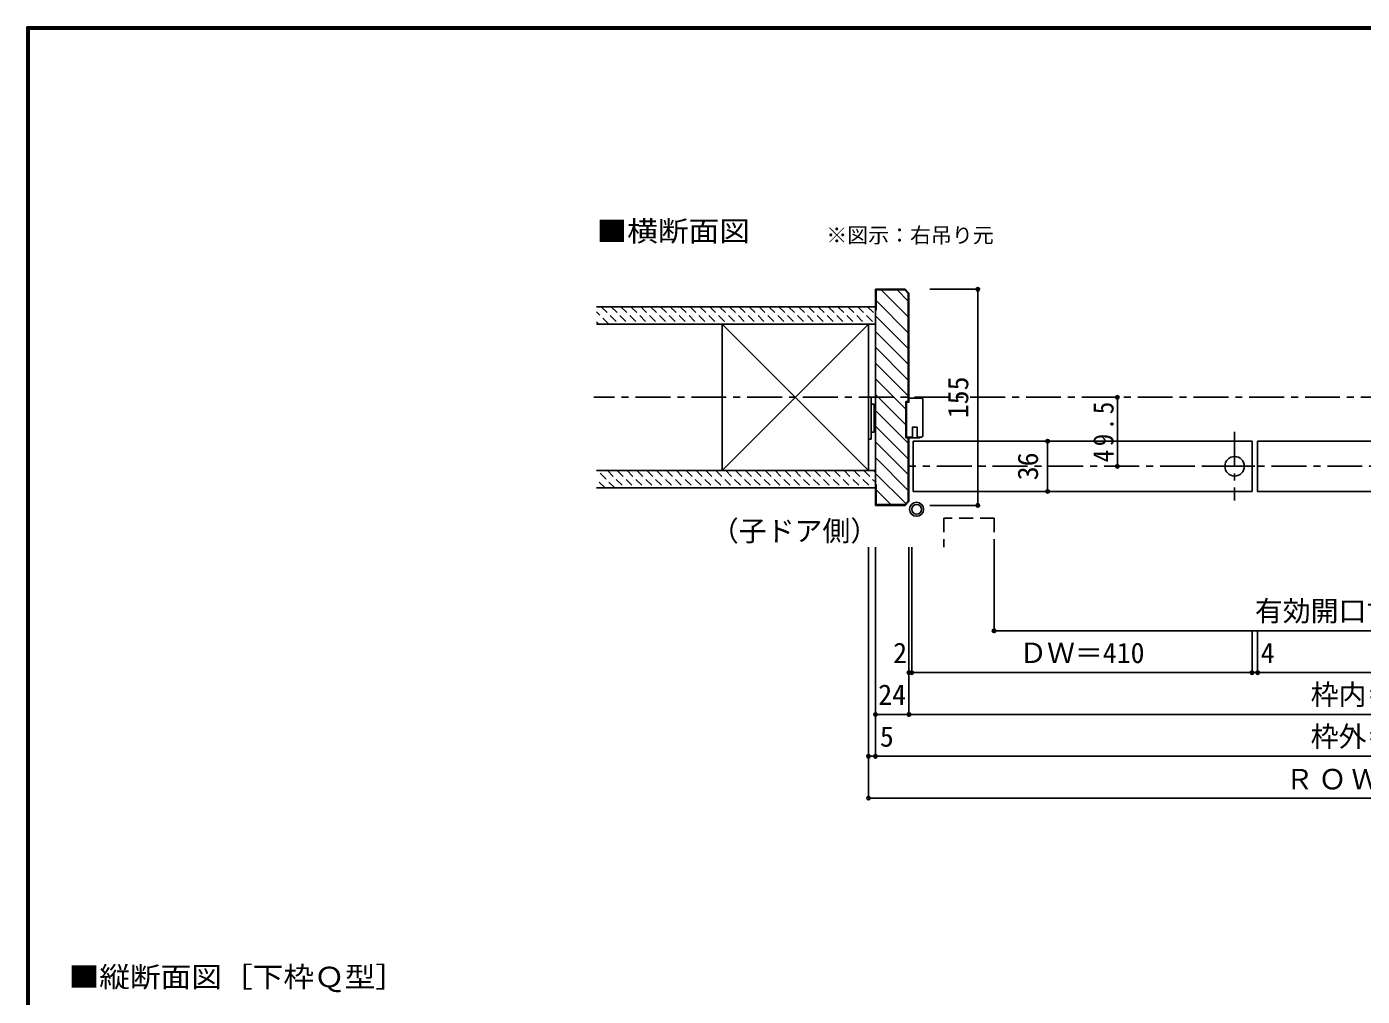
# Model space of a CAD drawing. Units: millimetres at full size, sheet at 1:5. Extents: x -973 to 977, y -718 to 696.
# Drawn here: x -973 to -16, y 0 to 696 of the extents above; entities that cross this region are included whole.
import ezdxf
from ezdxf.enums import TextEntityAlignment as Align

# ---------------------------------------------------------------- set-up
doc = ezdxf.new("R2010")
doc.units = ezdxf.units.MM
doc.header["$LTSCALE"] = 5
doc.header["$PDMODE"] = 32
doc.header["$PDSIZE"] = 2.5
for name, pattern in [('CHAIN1', [8, 5, -1, 1, -1]), ('DASHED1', [1.8, 1.2, -0.6]), ('DASHED2', [3, 2, -1])]:
    doc.linetypes.add(name, pattern=pattern)
for name, color, linetype in [('0-0_補助線', 7, 'Continuous'), ('0-1_通り芯', 4, 'CHAIN1'), ('0-3_仕上げ', 7, 'Continuous'), ('0-4_枠', 3, 'Continuous'), ('0-6_扉', 6, 'Continuous'), ('0-7_金物', 7, 'Continuous'), ('0-A_文字', 3, 'Continuous'), ('0-B_寸法', 7, 'Continuous'), ('0-C_ハッチ', 4, 'DASHED1'), ('F-1_枠', 6, 'Continuous')]:
    doc.layers.add(name, color=color, linetype=linetype)
doc.styles.add('ＭＳ ゴシック', font='')
doc.styles.get('ＭＳ ゴシック').set_extended_font_data('MS Gothic')

# ---------------------------------------------------------------- blocks, each defined once
blk = doc.blocks.new('02')
at = {"layer": '0-0_補助線'}
for p, q in [((-4.998, -10.239), (-4.998, 14.761)), ((5.802, 17.761), (-3.198, 17.761)), ((6.802, 16.761), (6.802, -9.239)), ((2.702, -3.239), (2.702, -10.239)), ((-4.998, -10.239), (-0.698, -10.239)), ((5.802, -10.239), (2.702, -10.239)), ((5.002, -10.239), (4.402, -10.839))]:
    blk.add_line(p, q, dxfattribs=at)
for points in [[(-4.998, 14.761), (-3.198, 14.761), (-3.198, 17.761)], [(2.702, -3.239), (-0.698, -3.239), (-0.698, -10.239)], [(-3.469, -10.239), (-2.869, -10.839), (4.402, -10.839)]]:
    blk.add_lwpolyline(points, dxfattribs=at)
for centre, start, end in [((5.802, 16.761), 0, 90), ((5.802, -9.239), 270, 0)]:
    blk.add_arc(centre, 1, start, end, dxfattribs=at)

msp = doc.modelspace()

# ---------------------------------------------------------------- linework, layer by layer
at = {"layer": '0-0_補助線', "color": 3}
for p, q in [((-343.114, 401.004), (-343.114, 427.004)), ((-343.114, 427.004), (-340.847, 427.004)), ((-340.847, 401.004), (-343.114, 401.004))]:
    msp.add_line(p, q, dxfattribs=at)
at = {"layer": '0-0_補助線'}
for radius in [5, 3.5]:
    msp.add_circle((-335.383, 349.672), radius, dxfattribs=at)
at = {"layer": '0-1_通り芯'}
for p, q in [((568.153, 430), (-566.847, 430)), ((344.153, 380.5), (-340.847, 380.5))]:
    msp.add_line(p, q, dxfattribs=at)
at = {"layer": '0-1_通り芯', "color": 7}
for p, q in [((-107.384, 405.296), (-107.384, 356.063)), ((-127.919, 380.5), (-86.133, 380.5))]:
    msp.add_line(p, q, dxfattribs=at)
at = {"layer": '0-1_通り芯', "color": 7, "linetype": 'Continuous'}
msp.add_circle((-107.384, 380.5), 7, dxfattribs=at)
at = {"layer": '0-3_仕上げ', "color": 2}
for p, q in [((-364.847, 495), (-564.847, 495)), ((-364.847, 482.5), (-564.847, 482.5)), ((-364.847, 377.5), (-564.847, 377.5)), ((-364.847, 365), (-564.847, 365))]:
    msp.add_line(p, q, dxfattribs=at)
at = {"layer": '0-3_仕上げ', "color": 3}
for p, q in [((-474.823, 482.5), (-474.823, 377.5)), ((-369.823, 482.5), (-369.823, 377.5))]:
    msp.add_line(p, q, dxfattribs=at)
at = {"layer": '0-3_仕上げ'}
for p, q in [((-369.823, 377.5), (-474.823, 482.5)), ((-474.823, 377.5), (-369.823, 482.5))]:
    msp.add_line(p, q, dxfattribs=at)
at = {"layer": '0-4_枠'}
for p, q in [((-364.847, 507.5), (-364.847, 352.5)), ((-343.675, 507.5), (-364.847, 507.5)), ((-343.675, 507.5), (-340.847, 504.672)), ((-343.883, 507), (-341.347, 504.464)), ((-341.347, 427.004), (-341.347, 504.464)), ((-340.847, 504.672), (-340.847, 427.004)), ((-364.347, 492.5), (-364.847, 492.5)), ((-341.347, 355.536), (-341.347, 401.004)), ((-340.847, 355.328), (-340.847, 401.004)), ((-364.347, 367.5), (-364.847, 367.5)), ((-364.347, 367.5), (-364.347, 353)), ((-343.882, 353), (-341.347, 355.536)), ((-343.675, 352.5), (-340.847, 355.328)), ((-343.675, 352.5), (-364.847, 352.5)), ((-343.882, 353), (-364.347, 353))]:
    msp.add_line(p, q, dxfattribs=at)
msp.add_lwpolyline([(-364.347, 492.5), (-364.347, 507), (-343.883, 507)], dxfattribs=at)
at = {"layer": '0-6_扉'}
for p, q in [((-337.847, 398.5), (-94.884, 398.5)), ((-337.847, 362.5), (-337.847, 398.5)), ((-94.884, 362.5), (-94.884, 398.5)), ((-94.884, 398.5), (-94.884, 362.5)), ((-90.884, 398.5), (115.635, 398.5)), ((-337.847, 362.5), (-94.884, 362.5)), ((-90.884, 362.5), (115.635, 362.5))]:
    msp.add_line(p, q, dxfattribs=at)
at = {"layer": '0-6_扉', "linetype": 'DASHED2'}
msp.add_line((-279.852, 343.224), (-279.852, 322.5), dxfattribs=at)
at = {"layer": '0-6_扉'}
msp.add_lwpolyline([(-90.884, 362.5), (-90.884, 398.5), (-90.884, 362.5)], dxfattribs=at)
at = {"layer": '0-6_扉', "linetype": 'DASHED2'}
msp.add_lwpolyline([(-279.852, 343.224), (-315.852, 343.224), (-315.852, 322.5)], dxfattribs=at)
at = {"layer": '0-7_金物'}
for p, q in [((-369.823, 430), (-367.823, 430)), ((-369.823, 430), (-369.823, 400)), ((-367.823, 430), (-367.823, 400)), ((-367.823, 425), (-365.823, 425)), ((-365.823, 425), (-365.823, 405)), ((-365.823, 424), (-364.847, 424)), ((-367.823, 405), (-365.823, 405)), ((-365.823, 406), (-364.847, 406)), ((-369.823, 400), (-367.823, 400))]:
    msp.add_line(p, q, dxfattribs=at)
at = {"layer": '0-B_寸法', "color": 4}
for p, q in [((-291.425, 507.5), (-325.947, 507.5)), ((-191.425, 380.5), (-191.425, 430)), ((-241.425, 398.5), (-241.425, 362.5)), ((-369.823, 172.5), (-369.823, 322.5)), ((-364.847, 172.5), (-364.847, 322.5)), ((-364.847, 172.5), (-364.847, 322.5)), ((-340.847, 202.5), (-340.847, 322.5)), ((-338.847, 232.5), (-338.847, 322.5)), ((-279.852, 262.5), (-279.852, 322.5)), ((-279.852, 262.5), (284.158, 262.5)), ((-94.884, 232.5), (-94.884, 262.5)), ((-90.884, 232.5), (-90.884, 262.5)), ((344.153, 232.5), (-340.847, 232.5)), ((368.153, 202.5), (-364.847, 202.5)), ((-364.847, 172.5), (-369.823, 172.5)), ((-369.823, 142.5), (-369.823, 172.5)), ((368.153, 172.5), (-364.847, 172.5)), ((373.129, 142.5), (-369.823, 142.5))]:
    msp.add_line(p, q, dxfattribs=at)
msp.add_lwpolyline([(-291.425, 507.5), (-291.425, 352.5), (-325.947, 352.5)], dxfattribs=at)
at = {"layer": '0-B_寸法'}
for p in [(-291.425, 507.5), (-191.425, 430), (-241.425, 398.5), (-191.425, 380.5), (-241.425, 362.5), (-291.425, 352.5), (-279.852, 262.5), (-340.847, 232.5), (-338.847, 232.5), (-94.884, 232.5), (-90.884, 232.5), (-364.847, 202.5), (-340.847, 202.5), (-369.823, 172.5), (-364.847, 172.5), (-369.823, 142.5)]:
    msp.add_point(p, dxfattribs=at)
at = {"layer": '0-C_ハッチ', "linetype": 'Continuous'}
for p, q in [((-364.347, 499.353), (-341.347, 476.353)), ((-360.68, 507), (-341.347, 487.666)), ((-349.367, 507), (-341.347, 498.98)), ((-364.847, 488.539), (-341.347, 465.039)), ((-364.847, 477.225), (-341.347, 453.725)), ((-364.847, 465.912), (-341.347, 442.412)), ((-364.847, 454.598), (-341.347, 431.098)), ((-364.847, 443.284), (-342.847, 421.284)), ((-364.847, 431.97), (-342.847, 409.971)), ((-364.847, 420.657), (-341.347, 397.157)), ((-364.847, 409.343), (-341.347, 385.843)), ((-364.847, 398.029), (-341.347, 374.529)), ((-364.847, 386.716), (-341.347, 363.216)), ((-364.847, 375.402), (-343.164, 353.719)), ((-364.347, 363.588), (-353.759, 353))]:
    msp.add_line(p, q, dxfattribs=at)
at = {"layer": '0-C_ハッチ'}
for p, q in [((-556.022, 482.5), (-564.847, 491.325)), ((-561.451, 495), (-548.951, 482.5)), ((-554.38, 495), (-541.88, 482.5)), ((-547.309, 495), (-534.809, 482.5)), ((-540.238, 495), (-527.738, 482.5)), ((-533.167, 495), (-520.667, 482.5)), ((-526.095, 495), (-513.595, 482.5)), ((-519.024, 495), (-506.524, 482.5)), ((-511.953, 495), (-499.453, 482.5)), ((-504.882, 495), (-492.382, 482.5)), ((-497.811, 495), (-485.311, 482.5)), ((-490.74, 495), (-478.24, 482.5)), ((-483.669, 495), (-471.169, 482.5)), ((-476.598, 495), (-464.098, 482.5)), ((-469.527, 495), (-457.027, 482.5)), ((-462.456, 495), (-449.956, 482.5)), ((-455.385, 495), (-442.885, 482.5)), ((-448.314, 495), (-435.814, 482.5)), ((-441.243, 495), (-428.743, 482.5)), ((-434.172, 495), (-421.672, 482.5)), ((-427.1, 495), (-414.6, 482.5)), ((-420.029, 495), (-407.529, 482.5)), ((-412.958, 495), (-400.458, 482.5)), ((-405.887, 495), (-393.387, 482.5)), ((-398.816, 495), (-386.316, 482.5)), ((-391.745, 495), (-379.245, 482.5)), ((-384.674, 495), (-372.174, 482.5)), ((-377.603, 495), (-365.103, 482.5)), ((-370.532, 495), (-364.847, 489.315)), ((-563.093, 482.5), (-564.847, 484.254)), ((-551.659, 365), (-564.159, 377.5)), ((-557.088, 377.5), (-544.588, 365)), ((-550.017, 377.5), (-537.517, 365)), ((-542.946, 377.5), (-530.446, 365)), ((-535.875, 377.5), (-523.375, 365)), ((-528.804, 377.5), (-516.304, 365)), ((-521.733, 377.5), (-509.233, 365)), ((-514.661, 377.5), (-502.161, 365)), ((-507.59, 377.5), (-495.09, 365)), ((-500.519, 377.5), (-488.019, 365)), ((-493.448, 377.5), (-480.948, 365)), ((-486.377, 377.5), (-473.877, 365)), ((-479.306, 377.5), (-466.806, 365)), ((-472.235, 377.5), (-459.735, 365)), ((-465.164, 377.5), (-452.664, 365)), ((-458.093, 377.5), (-445.593, 365)), ((-451.022, 377.5), (-438.522, 365)), ((-443.951, 377.5), (-431.451, 365)), ((-436.88, 377.5), (-424.38, 365)), ((-429.809, 377.5), (-417.309, 365)), ((-422.738, 377.5), (-410.238, 365)), ((-415.667, 377.5), (-403.167, 365)), ((-408.595, 377.5), (-396.095, 365)), ((-401.524, 377.5), (-389.024, 365)), ((-394.453, 377.5), (-381.953, 365)), ((-387.382, 377.5), (-374.882, 365)), ((-380.311, 377.5), (-367.811, 365)), ((-373.24, 377.5), (-364.847, 369.107)), ((-366.169, 377.5), (-364.847, 376.178)), ((-558.73, 365), (-564.847, 371.117))]:
    msp.add_line(p, q, dxfattribs=at)
at = {"layer": 'F-1_枠'}
for p, q in [((-973.347, 695.833), (-973.347, -700.833)), ((-973.347, 695.833), (976.653, 695.833)), ((-973.347, 695), (976.653, 695)), ((-973.347, 694.167), (976.653, 694.167)), ((-972.514, 695.833), (-972.514, -700.833)), ((-971.68, 695.833), (-971.68, -700.833))]:
    msp.add_line(p, q, dxfattribs=at)

# ---------------------------------------------------------------- block references
at = {"layer": '0-0_補助線'}
msp.add_blockref('02', (-337.649, 411.743), dxfattribs=at)

# ---------------------------------------------------------------- texts
at = {"layer": '0-A_文字', "color": 7, "style": 'ＭＳ ゴシック', "width": 1.1}
for s, p in [('■横断面図', (-564.847, 537.5)), ('■縦断面図［下枠Ｑ型］', (-943.333, 2.5))]:
    msp.add_text(s, height=14.66, dxfattribs=at).set_placement(p, align=Align.BOTTOM_LEFT)
at = {"layer": '0-A_文字', "color": 7, "style": 'ＭＳ ゴシック'}
for s, height, p in [('※図示：右吊り元', 11, (-400.102, 537.5)), ('（子ドア側）', 14.66, (-482.847, 322.5))]:
    msp.add_text(s, height=height, dxfattribs=at).set_placement(p, align=Align.BOTTOM_LEFT)
at = {"layer": '0-B_寸法', "style": 'ＭＳ ゴシック'}
for s, p in [('155', (-293.925, 415)), ('36', (-243.925, 370.5))]:
    msp.add_text(s, height=14.66, rotation=90, dxfattribs=at).set_placement(p, align=Align.BOTTOM_LEFT)
for s, p in [('有効開口寸法＝1,021', (-92.847, 265)), ('2', (-352.169, 235)), ('ＤＷ＝410', (-261.865, 235)), ('4', (-88.65, 235)), ('24', (-362.847, 205)), ('枠内＝1,141', (-52.847, 205)), ('5', (-361.701, 175)), ('枠外＝1,189', (-52.847, 175))]:
    msp.add_text(s, height=14.66, dxfattribs=at).set_placement(p, align=Align.BOTTOM_LEFT)
at = {"layer": '0-B_寸法', "insert": (-193.925, 383.375), "char_height": 14.66, "attachment_point": 7, "rotation": 90, "style": 'ＭＳ ゴシック'}
msp.add_mtext('\\T1.28;\\W0.9;49.5', dxfattribs=at)
at = {"layer": '0-B_寸法', "insert": (-70.847, 145), "char_height": 14.66, "attachment_point": 7, "style": 'ＭＳ ゴシック'}
msp.add_mtext('\\T1.18;ＲＯＷ＝1,199', dxfattribs=at)

doc.saveas('drawing.dxf')
